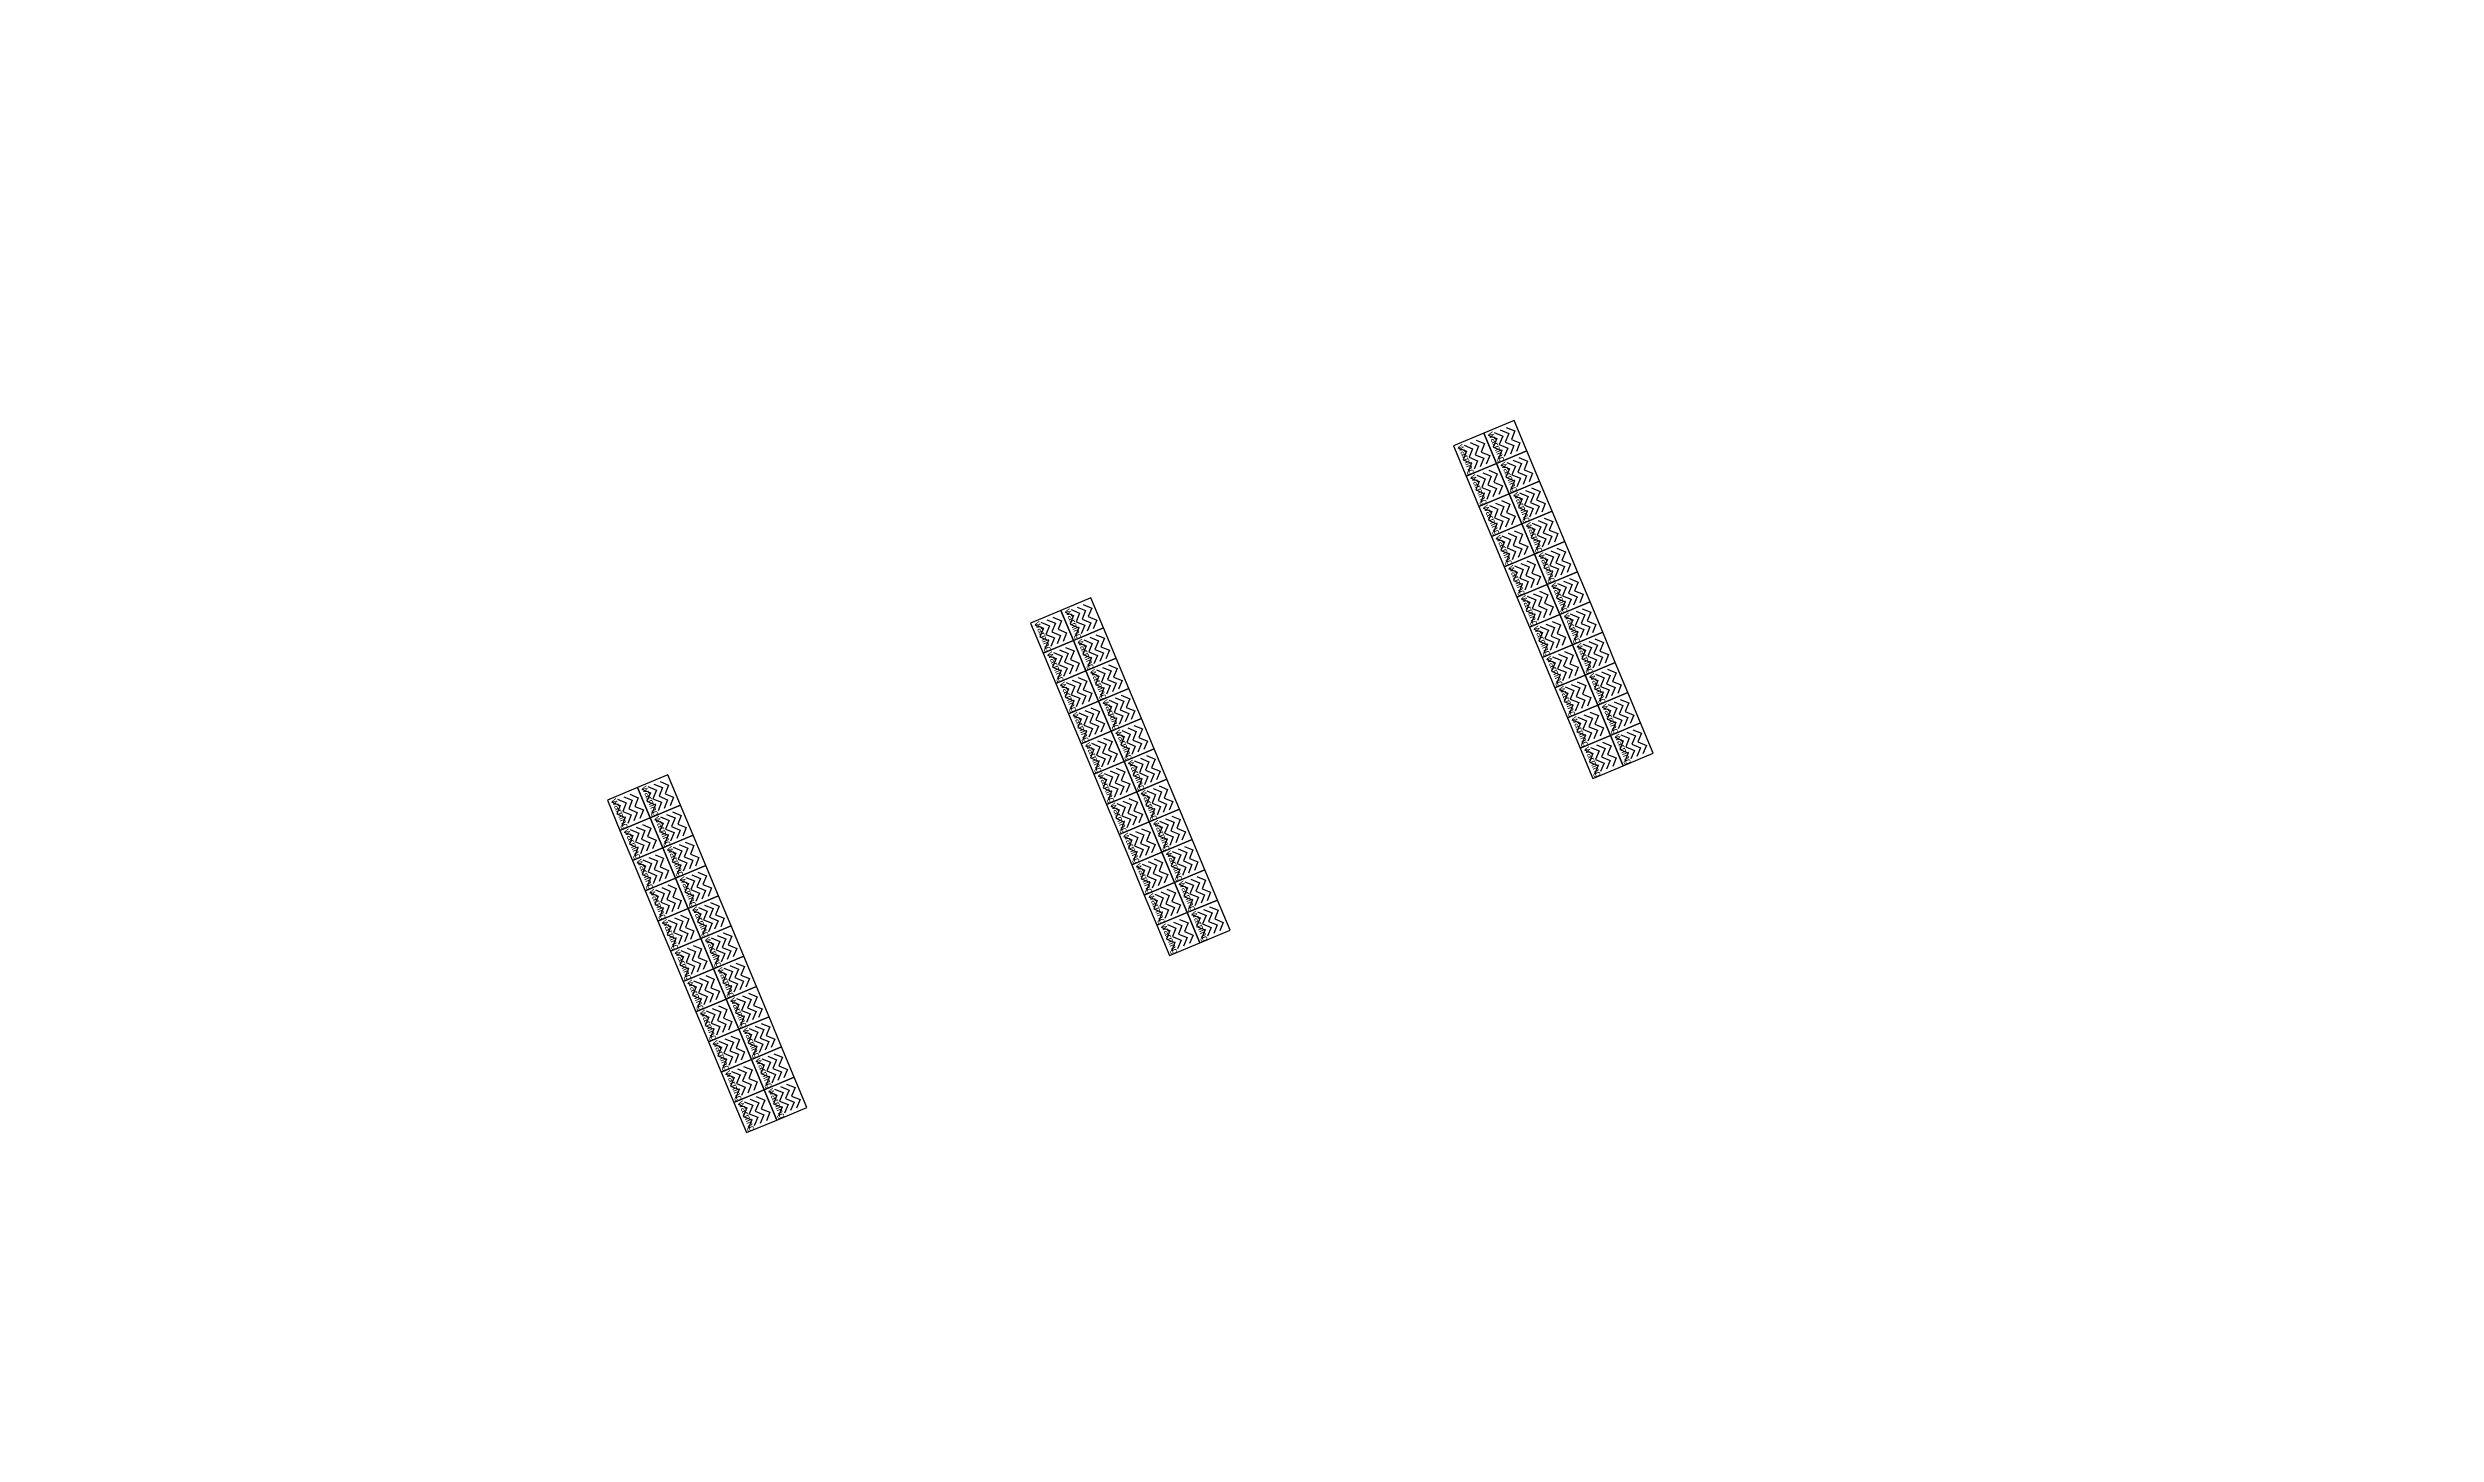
# Model space of a CAD drawing. Header units: millimetres. Extents: x 832728086 to 834530684, y 817551485 to 818349469.
# Drawn here: x 834084510 to 834106378, y 817834624 to 817847316 of the extents above; entities that cross this region are included whole.
import ezdxf

# ---------------------------------------------------------------- set-up
doc = ezdxf.new("R2010")
doc.units = ezdxf.units.MM
doc.header["$LTSCALE"] = 100
doc.linetypes.add('Hidden', pattern=[9.525, 6.35, -3.175])
doc.layers.add('+C-160', color=160, linetype='Hidden')
doc.layers.add('000-Tactile-l', color=8, linetype='Continuous')
doc.layers.add('000-helpline', color=30, linetype='Continuous', lineweight=30, plot=False)
doc.styles.get("Standard").update_dxf_attribs({"font": 'swiss.ttf'})

# ---------------------------------------------------------------- blocks, each defined once
blk = doc.blocks.new('tactile')
at = {"layer": '000-helpline'}
for points in [[(834098.108, 817843.675), (834097.992, 817843.952), (834097.715, 817843.836), (834097.831, 817843.56)], [(834097.831, 817843.56), (834097.715, 817843.836), (834097.438, 817843.721), (834097.554, 817843.444)], [(834098.224, 817843.399), (834098.108, 817843.675), (834097.831, 817843.56), (834097.947, 817843.283)], [(834097.947, 817843.283), (834097.831, 817843.56), (834097.554, 817843.444), (834097.67, 817843.167)], [(834098.063, 817843.006), (834097.947, 817843.283), (834097.67, 817843.167), (834097.786, 817842.89)], [(834098.339, 817843.122), (834098.224, 817843.399), (834097.947, 817843.283), (834098.063, 817843.006)], [(834098.455, 817842.845), (834098.339, 817843.122), (834098.063, 817843.006), (834098.178, 817842.729)], [(834098.178, 817842.729), (834098.063, 817843.006), (834097.786, 817842.89), (834097.902, 817842.614)], [(834098.571, 817842.568), (834098.455, 817842.845), (834098.178, 817842.729), (834098.294, 817842.453)], [(834098.294, 817842.453), (834098.178, 817842.729), (834097.902, 817842.614), (834098.017, 817842.337)], [(834098.41, 817842.176), (834098.294, 817842.453), (834098.017, 817842.337), (834098.133, 817842.06)], [(834098.687, 817842.292), (834098.571, 817842.568), (834098.294, 817842.453), (834098.41, 817842.176)], [(834093.957, 817841.938), (834093.841, 817842.215), (834093.564, 817842.099), (834093.68, 817841.822)], [(834094.233, 817842.054), (834094.117, 817842.331), (834093.841, 817842.215), (834093.957, 817841.938)], [(834098.526, 817841.899), (834098.41, 817842.176), (834098.133, 817842.06), (834098.249, 817841.783)], [(834098.803, 817842.015), (834098.687, 817842.292), (834098.41, 817842.176), (834098.526, 817841.899)], [(834094.072, 817841.661), (834093.957, 817841.938), (834093.68, 817841.822), (834093.796, 817841.546)], [(834094.349, 817841.777), (834094.233, 817842.054), (834093.957, 817841.938), (834094.072, 817841.661)], [(834098.918, 817841.738), (834098.803, 817842.015), (834098.526, 817841.899), (834098.642, 817841.622)], [(834094.465, 817841.501), (834094.349, 817841.777), (834094.072, 817841.661), (834094.188, 817841.385)], [(834098.642, 817841.622), (834098.526, 817841.899), (834098.249, 817841.783), (834098.365, 817841.507)], [(834099.034, 817841.462), (834098.918, 817841.738), (834098.642, 817841.622), (834098.757, 817841.346)], [(834094.188, 817841.385), (834094.072, 817841.661), (834093.796, 817841.546), (834093.911, 817841.269)], [(834094.581, 817841.224), (834094.465, 817841.501), (834094.188, 817841.385), (834094.304, 817841.108)], [(834098.757, 817841.346), (834098.642, 817841.622), (834098.365, 817841.507), (834098.481, 817841.23)], [(834094.304, 817841.108), (834094.188, 817841.385), (834093.911, 817841.269), (834094.027, 817840.992)], [(834098.873, 817841.069), (834098.757, 817841.346), (834098.481, 817841.23), (834098.597, 817840.953)], [(834099.15, 817841.185), (834099.034, 817841.462), (834098.757, 817841.346), (834098.873, 817841.069)], [(834094.42, 817840.831), (834094.304, 817841.108), (834094.027, 817840.992), (834094.143, 817840.715)], [(834094.697, 817840.947), (834094.581, 817841.224), (834094.304, 817841.108), (834094.42, 817840.831)], [(834098.989, 817840.792), (834098.873, 817841.069), (834098.597, 817840.953), (834098.712, 817840.676)], [(834099.266, 817840.908), (834099.15, 817841.185), (834098.873, 817841.069), (834098.989, 817840.792)], [(834094.536, 817840.554), (834094.42, 817840.831), (834094.143, 817840.715), (834094.259, 817840.439)], [(834094.812, 817840.67), (834094.697, 817840.947), (834094.42, 817840.831), (834094.536, 817840.554)], [(834090.359, 817840.433), (834090.243, 817840.709), (834089.966, 817840.593), (834090.082, 817840.317)], [(834094.928, 817840.394), (834094.812, 817840.67), (834094.536, 817840.554), (834094.651, 817840.278)], [(834090.082, 817840.317), (834089.966, 817840.593), (834089.69, 817840.478), (834089.805, 817840.201)], [(834090.475, 817840.156), (834090.359, 817840.433), (834090.082, 817840.317), (834090.198, 817840.04)], [(834094.651, 817840.278), (834094.536, 817840.554), (834094.259, 817840.439), (834094.375, 817840.162)], [(834095.044, 817840.117), (834094.928, 817840.394), (834094.651, 817840.278), (834094.767, 817840.001)], [(834090.198, 817840.04), (834090.082, 817840.317), (834089.805, 817840.201), (834089.921, 817839.924)], [(834094.767, 817840.001), (834094.651, 817840.278), (834094.375, 817840.162), (834094.491, 817839.885)], [(834090.314, 817839.763), (834090.198, 817840.04), (834089.921, 817839.924), (834090.037, 817839.647)], [(834090.591, 817839.879), (834090.475, 817840.156), (834090.198, 817840.04), (834090.314, 817839.763)], [(834094.883, 817839.724), (834094.767, 817840.001), (834094.491, 817839.885), (834094.606, 817839.608)], [(834095.16, 817839.84), (834095.044, 817840.117), (834094.767, 817840.001), (834094.883, 817839.724)], [(834090.43, 817839.487), (834090.314, 817839.763), (834090.037, 817839.647), (834090.153, 817839.371)], [(834090.706, 817839.602), (834090.591, 817839.879), (834090.314, 817839.763), (834090.43, 817839.487)], [(834095.276, 817839.563), (834095.16, 817839.84), (834094.883, 817839.724), (834094.999, 817839.448)], [(834090.822, 817839.326), (834090.706, 817839.602), (834090.43, 817839.487), (834090.545, 817839.21)], [(834094.999, 817839.448), (834094.883, 817839.724), (834094.606, 817839.608), (834094.722, 817839.332)], [(834095.391, 817839.287), (834095.276, 817839.563), (834094.999, 817839.448), (834095.115, 817839.171)], [(834090.545, 817839.21), (834090.43, 817839.487), (834090.153, 817839.371), (834090.269, 817839.094)], [(834090.938, 817839.049), (834090.822, 817839.326), (834090.545, 817839.21), (834090.661, 817838.933)], [(834095.115, 817839.171), (834094.999, 817839.448), (834094.722, 817839.332), (834094.838, 817839.055)], [(834090.661, 817838.933), (834090.545, 817839.21), (834090.269, 817839.094), (834090.385, 817838.817)], [(834090.777, 817838.656), (834090.661, 817838.933), (834090.385, 817838.817), (834090.5, 817838.54)], [(834091.054, 817838.772), (834090.938, 817839.049), (834090.661, 817838.933), (834090.777, 817838.656)], [(834090.893, 817838.38), (834090.777, 817838.656), (834090.5, 817838.54), (834090.616, 817838.264)], [(834091.17, 817838.495), (834091.054, 817838.772), (834090.777, 817838.656), (834090.893, 817838.38)], [(834091.285, 817838.219), (834091.17, 817838.495), (834090.893, 817838.38), (834091.009, 817838.103)], [(834091.009, 817838.103), (834090.893, 817838.38), (834090.616, 817838.264), (834090.732, 817837.987)], [(834091.401, 817837.942), (834091.285, 817838.219), (834091.009, 817838.103), (834091.125, 817837.826)], [(834091.125, 817837.826), (834091.009, 817838.103), (834090.732, 817837.987), (834090.848, 817837.71)], [(834091.24, 817837.549), (834091.125, 817837.826), (834090.848, 817837.71), (834090.964, 817837.434)], [(834091.517, 817837.665), (834091.401, 817837.942), (834091.125, 817837.826), (834091.24, 817837.549)]]:
    blk.add_lwpolyline(points, close=True, dxfattribs=at)
for points in [[(834097.92, 817843.89), (834097.999, 817843.858), (834097.967, 817843.779), (834098.045, 817843.747), (834098.013, 817843.668)], [(834097.478, 817843.704), (834097.556, 817843.672), (834097.524, 817843.594), (834097.602, 817843.562), (834097.57, 817843.483)], [(834097.533, 817843.728), (834097.612, 817843.695), (834097.579, 817843.617), (834097.658, 817843.585), (834097.626, 817843.506)], [(834097.588, 817843.751), (834097.667, 817843.719), (834097.635, 817843.64), (834097.713, 817843.608), (834097.681, 817843.529)], [(834097.644, 817843.774), (834097.722, 817843.742), (834097.69, 817843.663), (834097.769, 817843.631), (834097.736, 817843.553)], [(834097.754, 817843.82), (834097.833, 817843.788), (834097.801, 817843.71), (834097.879, 817843.677), (834097.847, 817843.599)], [(834097.81, 817843.843), (834097.888, 817843.811), (834097.856, 817843.733), (834097.935, 817843.701), (834097.902, 817843.622)], [(834097.865, 817843.867), (834097.944, 817843.834), (834097.911, 817843.756), (834097.99, 817843.724), (834097.958, 817843.645)], [(834097.649, 817843.451), (834097.727, 817843.419), (834097.695, 817843.34), (834097.774, 817843.308), (834097.741, 817843.23)], [(834097.704, 817843.474), (834097.783, 817843.442), (834097.75, 817843.363), (834097.829, 817843.331), (834097.797, 817843.253)], [(834097.76, 817843.497), (834097.838, 817843.465), (834097.806, 817843.387), (834097.884, 817843.354), (834097.852, 817843.276)], [(834097.87, 817843.544), (834097.949, 817843.511), (834097.917, 817843.433), (834097.995, 817843.401), (834097.963, 817843.322)], [(834097.926, 817843.567), (834098.004, 817843.535), (834097.972, 817843.456), (834098.05, 817843.424), (834098.018, 817843.345)], [(834097.981, 817843.59), (834098.059, 817843.558), (834098.027, 817843.479), (834098.106, 817843.447), (834098.074, 817843.368)], [(834098.036, 817843.613), (834098.115, 817843.581), (834098.083, 817843.502), (834098.161, 817843.47), (834098.129, 817843.392)], [(834097.593, 817843.428), (834097.672, 817843.396), (834097.64, 817843.317), (834097.718, 817843.285), (834097.686, 817843.206)], [(834097.986, 817843.267), (834098.065, 817843.235), (834098.032, 817843.156), (834098.111, 817843.124), (834098.079, 817843.045)], [(834098.041, 817843.29), (834098.12, 817843.258), (834098.088, 817843.179), (834098.166, 817843.147), (834098.134, 817843.069)], [(834098.097, 817843.313), (834098.175, 817843.281), (834098.143, 817843.202), (834098.222, 817843.17), (834098.189, 817843.092)], [(834098.152, 817843.336), (834098.231, 817843.304), (834098.198, 817843.226), (834098.277, 817843.193), (834098.245, 817843.115)], [(834097.709, 817843.151), (834097.788, 817843.119), (834097.756, 817843.04), (834097.834, 817843.008), (834097.802, 817842.93)], [(834097.765, 817843.174), (834097.843, 817843.142), (834097.811, 817843.063), (834097.889, 817843.031), (834097.857, 817842.953)], [(834097.82, 817843.197), (834097.898, 817843.165), (834097.866, 817843.087), (834097.945, 817843.054), (834097.913, 817842.976)], [(834097.875, 817843.22), (834097.954, 817843.188), (834097.922, 817843.11), (834098, 817843.078), (834097.968, 817842.999)], [(834098.157, 817843.013), (834098.236, 817842.981), (834098.204, 817842.903), (834098.282, 817842.87), (834098.25, 817842.792)], [(834098.213, 817843.036), (834098.291, 817843.004), (834098.259, 817842.926), (834098.337, 817842.894), (834098.305, 817842.815)], [(834098.268, 817843.06), (834098.346, 817843.027), (834098.314, 817842.949), (834098.393, 817842.917), (834098.361, 817842.838)], [(834097.825, 817842.874), (834097.904, 817842.842), (834097.871, 817842.764), (834097.95, 817842.731), (834097.918, 817842.653)], [(834097.88, 817842.897), (834097.959, 817842.865), (834097.927, 817842.787), (834098.005, 817842.755), (834097.973, 817842.676)], [(834097.936, 817842.921), (834098.014, 817842.888), (834097.982, 817842.81), (834098.061, 817842.778), (834098.028, 817842.699)], [(834097.991, 817842.944), (834098.07, 817842.912), (834098.037, 817842.833), (834098.116, 817842.801), (834098.084, 817842.722)], [(834098.102, 817842.99), (834098.18, 817842.958), (834098.148, 817842.879), (834098.227, 817842.847), (834098.194, 817842.769)], [(834097.941, 817842.598), (834098.019, 817842.565), (834097.987, 817842.487), (834098.066, 817842.455), (834098.034, 817842.376)], [(834097.996, 817842.621), (834098.075, 817842.588), (834098.043, 817842.51), (834098.121, 817842.478), (834098.089, 817842.399)], [(834098.052, 817842.644), (834098.13, 817842.612), (834098.098, 817842.533), (834098.176, 817842.501), (834098.144, 817842.422)], [(834098.107, 817842.667), (834098.185, 817842.635), (834098.153, 817842.556), (834098.232, 817842.524), (834098.2, 817842.446)], [(834098.218, 817842.713), (834098.296, 817842.681), (834098.264, 817842.603), (834098.342, 817842.57), (834098.31, 817842.492)], [(834098.273, 817842.736), (834098.352, 817842.704), (834098.319, 817842.626), (834098.398, 817842.594), (834098.366, 817842.515)], [(834098.328, 817842.76), (834098.407, 817842.727), (834098.375, 817842.649), (834098.453, 817842.617), (834098.421, 817842.538)], [(834098.384, 817842.783), (834098.462, 817842.751), (834098.43, 817842.672), (834098.509, 817842.64), (834098.476, 817842.561)], [(834098.167, 817842.367), (834098.246, 817842.335), (834098.214, 817842.256), (834098.292, 817842.224), (834098.26, 817842.146)], [(834098.223, 817842.39), (834098.301, 817842.358), (834098.269, 817842.28), (834098.348, 817842.247), (834098.315, 817842.169)], [(834098.333, 817842.437), (834098.412, 817842.404), (834098.38, 817842.326), (834098.458, 817842.294), (834098.426, 817842.215)], [(834098.389, 817842.46), (834098.467, 817842.428), (834098.435, 817842.349), (834098.514, 817842.317), (834098.481, 817842.238)], [(834098.444, 817842.483), (834098.523, 817842.451), (834098.49, 817842.372), (834098.569, 817842.34), (834098.537, 817842.262)], [(834098.5, 817842.506), (834098.578, 817842.474), (834098.546, 817842.395), (834098.624, 817842.363), (834098.592, 817842.285)], [(834093.769, 817842.153), (834093.848, 817842.12), (834093.816, 817842.042), (834093.894, 817842.01), (834093.862, 817841.931)], [(834093.88, 817842.199), (834093.959, 817842.167), (834093.926, 817842.088), (834094.005, 817842.056), (834093.973, 817841.977)], [(834093.935, 817842.222), (834094.014, 817842.19), (834093.982, 817842.111), (834094.06, 817842.079), (834094.028, 817842.001)], [(834093.991, 817842.245), (834094.069, 817842.213), (834094.037, 817842.134), (834094.116, 817842.102), (834094.083, 817842.024)], [(834094.046, 817842.268), (834094.125, 817842.236), (834094.092, 817842.158), (834094.171, 817842.125), (834094.139, 817842.047)], [(834098.057, 817842.321), (834098.135, 817842.289), (834098.103, 817842.21), (834098.182, 817842.178), (834098.149, 817842.099)], [(834098.112, 817842.344), (834098.191, 817842.312), (834098.158, 817842.233), (834098.237, 817842.201), (834098.205, 817842.123)], [(834098.449, 817842.16), (834098.528, 817842.128), (834098.496, 817842.049), (834098.574, 817842.017), (834098.542, 817841.938)], [(834098.505, 817842.183), (834098.583, 817842.151), (834098.551, 817842.072), (834098.629, 817842.04), (834098.597, 817841.962)], [(834098.56, 817842.206), (834098.639, 817842.174), (834098.606, 817842.095), (834098.685, 817842.063), (834098.653, 817841.985)], [(834098.615, 817842.229), (834098.694, 817842.197), (834098.662, 817842.119), (834098.74, 817842.086), (834098.708, 817842.008)], [(834093.603, 817842.083), (834093.682, 817842.051), (834093.65, 817841.972), (834093.728, 817841.94), (834093.696, 817841.862)], [(834093.659, 817842.106), (834093.737, 817842.074), (834093.705, 817841.995), (834093.783, 817841.963), (834093.751, 817841.885)], [(834093.714, 817842.129), (834093.792, 817842.097), (834093.76, 817842.019), (834093.839, 817841.986), (834093.807, 817841.908)], [(834093.996, 817841.922), (834094.074, 817841.89), (834094.042, 817841.811), (834094.121, 817841.779), (834094.088, 817841.701)], [(834094.051, 817841.945), (834094.13, 817841.913), (834094.097, 817841.835), (834094.176, 817841.802), (834094.144, 817841.724)], [(834094.107, 817841.968), (834094.185, 817841.936), (834094.153, 817841.858), (834094.231, 817841.826), (834094.199, 817841.747)], [(834094.162, 817841.992), (834094.24, 817841.959), (834094.208, 817841.881), (834094.287, 817841.849), (834094.255, 817841.77)], [(834098.173, 817842.044), (834098.251, 817842.012), (834098.219, 817841.933), (834098.297, 817841.901), (834098.265, 817841.823)], [(834098.228, 817842.067), (834098.306, 817842.035), (834098.274, 817841.956), (834098.353, 817841.924), (834098.321, 817841.846)], [(834098.283, 817842.09), (834098.362, 817842.058), (834098.33, 817841.98), (834098.408, 817841.947), (834098.376, 817841.869)], [(834098.339, 817842.114), (834098.417, 817842.081), (834098.385, 817842.003), (834098.463, 817841.971), (834098.431, 817841.892)], [(834098.676, 817841.929), (834098.754, 817841.897), (834098.722, 817841.819), (834098.801, 817841.787), (834098.768, 817841.708)], [(834098.731, 817841.953), (834098.81, 817841.92), (834098.777, 817841.842), (834098.856, 817841.81), (834098.824, 817841.731)], [(834093.719, 817841.806), (834093.798, 817841.774), (834093.765, 817841.696), (834093.844, 817841.663), (834093.812, 817841.585)], [(834093.774, 817841.829), (834093.853, 817841.797), (834093.821, 817841.719), (834093.899, 817841.687), (834093.867, 817841.608)], [(834093.83, 817841.853), (834093.908, 817841.82), (834093.876, 817841.742), (834093.955, 817841.71), (834093.922, 817841.631)], [(834093.885, 817841.876), (834093.964, 817841.844), (834093.931, 817841.765), (834094.01, 817841.733), (834093.978, 817841.654)], [(834094.278, 817841.715), (834094.356, 817841.683), (834094.324, 817841.604), (834094.403, 817841.572), (834094.37, 817841.493)], [(834098.288, 817841.767), (834098.367, 817841.735), (834098.335, 817841.657), (834098.413, 817841.624), (834098.381, 817841.546)], [(834098.344, 817841.79), (834098.422, 817841.758), (834098.39, 817841.68), (834098.469, 817841.648), (834098.436, 817841.569)], [(834098.399, 817841.814), (834098.478, 817841.781), (834098.445, 817841.703), (834098.524, 817841.671), (834098.492, 817841.592)], [(834098.454, 817841.837), (834098.533, 817841.805), (834098.501, 817841.726), (834098.579, 817841.694), (834098.547, 817841.615)], [(834098.565, 817841.883), (834098.644, 817841.851), (834098.611, 817841.772), (834098.69, 817841.74), (834098.658, 817841.662)], [(834098.62, 817841.906), (834098.699, 817841.874), (834098.667, 817841.796), (834098.745, 817841.763), (834098.713, 817841.685)], [(834093.835, 817841.53), (834093.913, 817841.497), (834093.881, 817841.419), (834093.96, 817841.387), (834093.928, 817841.308)], [(834093.89, 817841.553), (834093.969, 817841.521), (834093.937, 817841.442), (834094.015, 817841.41), (834093.983, 817841.331)], [(834093.946, 817841.576), (834094.024, 817841.544), (834093.992, 817841.465), (834094.07, 817841.433), (834094.038, 817841.354)], [(834094.001, 817841.599), (834094.079, 817841.567), (834094.047, 817841.488), (834094.126, 817841.456), (834094.094, 817841.378)], [(834094.112, 817841.645), (834094.19, 817841.613), (834094.158, 817841.535), (834094.236, 817841.502), (834094.204, 817841.424)], [(834094.167, 817841.669), (834094.245, 817841.636), (834094.213, 817841.558), (834094.292, 817841.526), (834094.26, 817841.447)], [(834094.222, 817841.692), (834094.301, 817841.66), (834094.269, 817841.581), (834094.347, 817841.549), (834094.315, 817841.47)], [(834098.404, 817841.491), (834098.483, 817841.458), (834098.451, 817841.38), (834098.529, 817841.348), (834098.497, 817841.269)], [(834098.46, 817841.514), (834098.538, 817841.482), (834098.506, 817841.403), (834098.584, 817841.371), (834098.552, 817841.292)], [(834098.515, 817841.537), (834098.593, 817841.505), (834098.561, 817841.426), (834098.64, 817841.394), (834098.608, 817841.315)], [(834098.57, 817841.56), (834098.649, 817841.528), (834098.617, 817841.449), (834098.695, 817841.417), (834098.663, 817841.339)], [(834098.681, 817841.606), (834098.759, 817841.574), (834098.727, 817841.496), (834098.806, 817841.463), (834098.774, 817841.385)], [(834098.736, 817841.63), (834098.815, 817841.597), (834098.783, 817841.519), (834098.861, 817841.487), (834098.829, 817841.408)], [(834098.792, 817841.653), (834098.87, 817841.62), (834098.838, 817841.542), (834098.916, 817841.51), (834098.884, 817841.431)], [(834098.847, 817841.676), (834098.925, 817841.644), (834098.893, 817841.565), (834098.972, 817841.533), (834098.94, 817841.454)], [(834094.006, 817841.276), (834094.085, 817841.244), (834094.052, 817841.165), (834094.131, 817841.133), (834094.099, 817841.055)], [(834094.061, 817841.299), (834094.14, 817841.267), (834094.108, 817841.188), (834094.186, 817841.156), (834094.154, 817841.078)], [(834094.117, 817841.322), (834094.195, 817841.29), (834094.163, 817841.212), (834094.242, 817841.179), (834094.209, 817841.101)], [(834094.227, 817841.369), (834094.306, 817841.336), (834094.274, 817841.258), (834094.352, 817841.226), (834094.32, 817841.147)], [(834094.283, 817841.392), (834094.361, 817841.36), (834094.329, 817841.281), (834094.408, 817841.249), (834094.375, 817841.17)], [(834094.338, 817841.415), (834094.417, 817841.383), (834094.384, 817841.304), (834094.463, 817841.272), (834094.431, 817841.194)], [(834094.393, 817841.438), (834094.472, 817841.406), (834094.44, 817841.327), (834094.518, 817841.295), (834094.486, 817841.217)], [(834098.686, 817841.283), (834098.765, 817841.251), (834098.732, 817841.173), (834098.811, 817841.14), (834098.779, 817841.062)], [(834098.797, 817841.33), (834098.875, 817841.297), (834098.843, 817841.219), (834098.922, 817841.187), (834098.889, 817841.108)], [(834098.852, 817841.353), (834098.931, 817841.321), (834098.898, 817841.242), (834098.977, 817841.21), (834098.945, 817841.131)], [(834098.907, 817841.376), (834098.986, 817841.344), (834098.954, 817841.265), (834099.032, 817841.233), (834099, 817841.155)], [(834098.963, 817841.399), (834099.041, 817841.367), (834099.009, 817841.288), (834099.088, 817841.256), (834099.055, 817841.178)], [(834093.951, 817841.253), (834094.029, 817841.221), (834093.997, 817841.142), (834094.076, 817841.11), (834094.043, 817841.031)], [(834094.233, 817841.046), (834094.311, 817841.013), (834094.279, 817840.935), (834094.357, 817840.903), (834094.325, 817840.824)], [(834094.343, 817841.092), (834094.422, 817841.06), (834094.39, 817840.981), (834094.468, 817840.949), (834094.436, 817840.87)], [(834094.399, 817841.115), (834094.477, 817841.083), (834094.445, 817841.004), (834094.523, 817840.972), (834094.491, 817840.894)], [(834094.454, 817841.138), (834094.532, 817841.106), (834094.5, 817841.028), (834094.579, 817840.995), (834094.547, 817840.917)], [(834094.509, 817841.161), (834094.588, 817841.129), (834094.556, 817841.051), (834094.634, 817841.018), (834094.602, 817840.94)], [(834098.52, 817841.214), (834098.599, 817841.182), (834098.566, 817841.103), (834098.645, 817841.071), (834098.613, 817840.992)], [(834098.575, 817841.237), (834098.654, 817841.205), (834098.622, 817841.126), (834098.7, 817841.094), (834098.668, 817841.016)], [(834098.631, 817841.26), (834098.709, 817841.228), (834098.677, 817841.149), (834098.756, 817841.117), (834098.723, 817841.039)], [(834098.913, 817841.053), (834098.991, 817841.021), (834098.959, 817840.942), (834099.037, 817840.91), (834099.005, 817840.831)], [(834098.968, 817841.076), (834099.046, 817841.044), (834099.014, 817840.965), (834099.093, 817840.933), (834099.061, 817840.855)], [(834099.023, 817841.099), (834099.102, 817841.067), (834099.07, 817840.989), (834099.148, 817840.956), (834099.116, 817840.878)], [(834099.079, 817841.122), (834099.157, 817841.09), (834099.125, 817841.012), (834099.203, 817840.979), (834099.171, 817840.901)], [(834094.067, 817840.976), (834094.145, 817840.944), (834094.113, 817840.865), (834094.191, 817840.833), (834094.159, 817840.755)], [(834094.122, 817840.999), (834094.2, 817840.967), (834094.168, 817840.889), (834094.247, 817840.856), (834094.215, 817840.778)], [(834094.177, 817841.022), (834094.256, 817840.99), (834094.224, 817840.912), (834094.302, 817840.88), (834094.27, 817840.801)], [(834094.514, 817840.838), (834094.593, 817840.806), (834094.561, 817840.728), (834094.639, 817840.695), (834094.607, 817840.617)], [(834094.57, 817840.861), (834094.648, 817840.829), (834094.616, 817840.751), (834094.695, 817840.719), (834094.662, 817840.64)], [(834094.625, 817840.885), (834094.704, 817840.852), (834094.671, 817840.774), (834094.75, 817840.742), (834094.718, 817840.663)], [(834098.636, 817840.937), (834098.714, 817840.905), (834098.682, 817840.826), (834098.761, 817840.794), (834098.728, 817840.716)], [(834098.691, 817840.96), (834098.77, 817840.928), (834098.737, 817840.85), (834098.816, 817840.817), (834098.784, 817840.739)], [(834098.747, 817840.983), (834098.825, 817840.951), (834098.793, 817840.873), (834098.871, 817840.84), (834098.839, 817840.762)], [(834098.802, 817841.007), (834098.88, 817840.974), (834098.848, 817840.896), (834098.927, 817840.864), (834098.895, 817840.785)], [(834090.116, 817840.624), (834090.195, 817840.592), (834090.163, 817840.513), (834090.241, 817840.481), (834090.209, 817840.402)], [(834090.172, 817840.647), (834090.25, 817840.615), (834090.218, 817840.536), (834090.296, 817840.504), (834090.264, 817840.425)], [(834094.182, 817840.699), (834094.261, 817840.667), (834094.229, 817840.589), (834094.307, 817840.556), (834094.275, 817840.478)], [(834094.238, 817840.722), (834094.316, 817840.69), (834094.284, 817840.612), (834094.363, 817840.58), (834094.33, 817840.501)], [(834094.293, 817840.746), (834094.372, 817840.713), (834094.339, 817840.635), (834094.418, 817840.603), (834094.386, 817840.524)], [(834094.348, 817840.769), (834094.427, 817840.737), (834094.395, 817840.658), (834094.473, 817840.626), (834094.441, 817840.547)], [(834094.459, 817840.815), (834094.538, 817840.783), (834094.505, 817840.704), (834094.584, 817840.672), (834094.552, 817840.594)], [(834094.741, 817840.608), (834094.819, 817840.576), (834094.787, 817840.497), (834094.866, 817840.465), (834094.834, 817840.386)], [(834089.729, 817840.462), (834089.807, 817840.429), (834089.775, 817840.351), (834089.854, 817840.319), (834089.822, 817840.24)], [(834089.784, 817840.485), (834089.863, 817840.453), (834089.831, 817840.374), (834089.909, 817840.342), (834089.877, 817840.263)], [(834089.84, 817840.508), (834089.918, 817840.476), (834089.886, 817840.397), (834089.964, 817840.365), (834089.932, 817840.287)], [(834089.895, 817840.531), (834089.973, 817840.499), (834089.941, 817840.42), (834090.02, 817840.388), (834089.988, 817840.31)], [(834090.006, 817840.577), (834090.084, 817840.545), (834090.052, 817840.467), (834090.13, 817840.435), (834090.098, 817840.356)], [(834090.061, 817840.601), (834090.139, 817840.568), (834090.107, 817840.49), (834090.186, 817840.458), (834090.154, 817840.379)], [(834094.298, 817840.423), (834094.377, 817840.39), (834094.344, 817840.312), (834094.423, 817840.28), (834094.391, 817840.201)], [(834094.354, 817840.446), (834094.432, 817840.414), (834094.4, 817840.335), (834094.478, 817840.303), (834094.446, 817840.224)], [(834094.409, 817840.469), (834094.487, 817840.437), (834094.455, 817840.358), (834094.534, 817840.326), (834094.502, 817840.248)], [(834094.464, 817840.492), (834094.543, 817840.46), (834094.511, 817840.381), (834094.589, 817840.349), (834094.557, 817840.271)], [(834094.575, 817840.538), (834094.653, 817840.506), (834094.621, 817840.428), (834094.7, 817840.396), (834094.668, 817840.317)], [(834094.63, 817840.562), (834094.709, 817840.529), (834094.677, 817840.451), (834094.755, 817840.419), (834094.723, 817840.34)], [(834094.686, 817840.585), (834094.764, 817840.553), (834094.732, 817840.474), (834094.81, 817840.442), (834094.778, 817840.363)], [(834089.845, 817840.185), (834089.923, 817840.153), (834089.891, 817840.074), (834089.97, 817840.042), (834089.937, 817839.963)], [(834089.9, 817840.208), (834089.979, 817840.176), (834089.946, 817840.097), (834090.025, 817840.065), (834089.993, 817839.987)], [(834089.955, 817840.231), (834090.034, 817840.199), (834090.002, 817840.12), (834090.08, 817840.088), (834090.048, 817840.01)], [(834090.011, 817840.254), (834090.089, 817840.222), (834090.057, 817840.144), (834090.136, 817840.111), (834090.103, 817840.033)], [(834090.121, 817840.301), (834090.2, 817840.268), (834090.168, 817840.19), (834090.246, 817840.158), (834090.214, 817840.079)], [(834090.177, 817840.324), (834090.255, 817840.292), (834090.223, 817840.213), (834090.302, 817840.181), (834090.269, 817840.102)], [(834090.232, 817840.347), (834090.311, 817840.315), (834090.278, 817840.236), (834090.357, 817840.204), (834090.325, 817840.126)], [(834090.287, 817840.37), (834090.366, 817840.338), (834090.334, 817840.259), (834090.412, 817840.227), (834090.38, 817840.149)], [(834094.525, 817840.192), (834094.603, 817840.16), (834094.571, 817840.081), (834094.65, 817840.049), (834094.617, 817839.971)], [(834094.58, 817840.215), (834094.659, 817840.183), (834094.626, 817840.105), (834094.705, 817840.072), (834094.673, 817839.994)], [(834094.691, 817840.262), (834094.769, 817840.229), (834094.737, 817840.151), (834094.816, 817840.119), (834094.783, 817840.04)], [(834094.746, 817840.285), (834094.825, 817840.253), (834094.792, 817840.174), (834094.871, 817840.142), (834094.839, 817840.063)], [(834094.801, 817840.308), (834094.88, 817840.276), (834094.848, 817840.197), (834094.926, 817840.165), (834094.894, 817840.087)], [(834094.857, 817840.331), (834094.935, 817840.299), (834094.903, 817840.22), (834094.982, 817840.188), (834094.949, 817840.11)], [(834090.071, 817839.954), (834090.15, 817839.922), (834090.118, 817839.844), (834090.196, 817839.812), (834090.164, 817839.733)], [(834090.127, 817839.978), (834090.205, 817839.945), (834090.173, 817839.867), (834090.251, 817839.835), (834090.219, 817839.756)], [(834090.237, 817840.024), (834090.316, 817839.992), (834090.284, 817839.913), (834090.362, 817839.881), (834090.33, 817839.803)], [(834090.293, 817840.047), (834090.371, 817840.015), (834090.339, 817839.936), (834090.417, 817839.904), (834090.385, 817839.826)], [(834090.348, 817840.07), (834090.426, 817840.038), (834090.394, 817839.96), (834090.473, 817839.927), (834090.441, 817839.849)], [(834090.403, 817840.093), (834090.482, 817840.061), (834090.45, 817839.983), (834090.528, 817839.951), (834090.496, 817839.872)], [(834094.414, 817840.146), (834094.492, 817840.114), (834094.46, 817840.035), (834094.539, 817840.003), (834094.507, 817839.924)], [(834094.469, 817840.169), (834094.548, 817840.137), (834094.516, 817840.058), (834094.594, 817840.026), (834094.562, 817839.948)], [(834094.807, 817839.985), (834094.885, 817839.953), (834094.853, 817839.874), (834094.931, 817839.842), (834094.899, 817839.764)], [(834094.862, 817840.008), (834094.94, 817839.976), (834094.908, 817839.897), (834094.987, 817839.865), (834094.955, 817839.787)], [(834094.917, 817840.031), (834094.996, 817839.999), (834094.964, 817839.921), (834095.042, 817839.888), (834095.01, 817839.81)], [(834094.973, 817840.054), (834095.051, 817840.022), (834095.019, 817839.944), (834095.097, 817839.912), (834095.065, 817839.833)], [(834089.96, 817839.908), (834090.039, 817839.876), (834090.007, 817839.797), (834090.085, 817839.765), (834090.053, 817839.687)], [(834090.016, 817839.931), (834090.094, 817839.899), (834090.062, 817839.821), (834090.141, 817839.788), (834090.108, 817839.71)], [(834090.353, 817839.747), (834090.432, 817839.715), (834090.399, 817839.636), (834090.478, 817839.604), (834090.446, 817839.526)], [(834090.408, 817839.77), (834090.487, 817839.738), (834090.455, 817839.66), (834090.533, 817839.627), (834090.501, 817839.549)], [(834090.464, 817839.793), (834090.542, 817839.761), (834090.51, 817839.683), (834090.589, 817839.651), (834090.556, 817839.572)], [(834090.519, 817839.817), (834090.598, 817839.784), (834090.565, 817839.706), (834090.644, 817839.674), (834090.612, 817839.595)], [(834094.53, 817839.869), (834094.608, 817839.837), (834094.576, 817839.758), (834094.655, 817839.726), (834094.622, 817839.648)], [(834094.585, 817839.892), (834094.664, 817839.86), (834094.631, 817839.782), (834094.71, 817839.749), (834094.678, 817839.671)], [(834094.64, 817839.915), (834094.719, 817839.883), (834094.687, 817839.805), (834094.765, 817839.773), (834094.733, 817839.694)], [(834094.696, 817839.939), (834094.774, 817839.906), (834094.742, 817839.828), (834094.821, 817839.796), (834094.788, 817839.717)], [(834095.033, 817839.754), (834095.112, 817839.722), (834095.079, 817839.644), (834095.158, 817839.612), (834095.126, 817839.533)], [(834095.088, 817839.778), (834095.167, 817839.745), (834095.135, 817839.667), (834095.213, 817839.635), (834095.181, 817839.556)], [(834090.076, 817839.631), (834090.155, 817839.599), (834090.123, 817839.521), (834090.201, 817839.488), (834090.169, 817839.41)], [(834090.132, 817839.655), (834090.21, 817839.622), (834090.178, 817839.544), (834090.257, 817839.512), (834090.224, 817839.433)], [(834090.187, 817839.678), (834090.266, 817839.645), (834090.233, 817839.567), (834090.312, 817839.535), (834090.28, 817839.456)], [(834090.242, 817839.701), (834090.321, 817839.669), (834090.289, 817839.59), (834090.367, 817839.558), (834090.335, 817839.479)], [(834090.58, 817839.517), (834090.658, 817839.485), (834090.626, 817839.406), (834090.704, 817839.374), (834090.672, 817839.295)], [(834090.635, 817839.54), (834090.713, 817839.508), (834090.681, 817839.429), (834090.76, 817839.397), (834090.728, 817839.319)], [(834094.646, 817839.592), (834094.724, 817839.56), (834094.692, 817839.482), (834094.77, 817839.449), (834094.738, 817839.371)], [(834094.701, 817839.616), (834094.779, 817839.583), (834094.747, 817839.505), (834094.826, 817839.473), (834094.794, 817839.394)], [(834094.756, 817839.639), (834094.835, 817839.606), (834094.803, 817839.528), (834094.881, 817839.496), (834094.849, 817839.417)], [(834094.812, 817839.662), (834094.89, 817839.63), (834094.858, 817839.551), (834094.936, 817839.519), (834094.904, 817839.44)], [(834094.922, 817839.708), (834095.001, 817839.676), (834094.969, 817839.597), (834095.047, 817839.565), (834095.015, 817839.487)], [(834094.978, 817839.731), (834095.056, 817839.699), (834095.024, 817839.621), (834095.103, 817839.588), (834095.07, 817839.51)], [(834090.192, 817839.355), (834090.271, 817839.322), (834090.238, 817839.244), (834090.317, 817839.212), (834090.285, 817839.133)], [(834090.247, 817839.378), (834090.326, 817839.346), (834090.294, 817839.267), (834090.372, 817839.235), (834090.34, 817839.156)], [(834090.303, 817839.401), (834090.381, 817839.369), (834090.349, 817839.29), (834090.428, 817839.258), (834090.395, 817839.18)], [(834090.358, 817839.424), (834090.437, 817839.392), (834090.405, 817839.313), (834090.483, 817839.281), (834090.451, 817839.203)], [(834090.469, 817839.47), (834090.547, 817839.438), (834090.515, 817839.36), (834090.594, 817839.328), (834090.562, 817839.249)], [(834090.524, 817839.494), (834090.603, 817839.461), (834090.571, 817839.383), (834090.649, 817839.351), (834090.617, 817839.272)], [(834094.761, 817839.316), (834094.84, 817839.283), (834094.808, 817839.205), (834094.886, 817839.173), (834094.854, 817839.094)], [(834094.817, 817839.339), (834094.895, 817839.307), (834094.863, 817839.228), (834094.942, 817839.196), (834094.909, 817839.117)], [(834094.872, 817839.362), (834094.951, 817839.33), (834094.918, 817839.251), (834094.997, 817839.219), (834094.965, 817839.141)], [(834094.927, 817839.385), (834095.006, 817839.353), (834094.974, 817839.274), (834095.052, 817839.242), (834095.02, 817839.164)], [(834095.038, 817839.431), (834095.117, 817839.399), (834095.084, 817839.321), (834095.163, 817839.289), (834095.131, 817839.21)], [(834095.094, 817839.455), (834095.172, 817839.422), (834095.14, 817839.344), (834095.218, 817839.312), (834095.186, 817839.233)], [(834095.149, 817839.478), (834095.227, 817839.446), (834095.195, 817839.367), (834095.274, 817839.335), (834095.242, 817839.256)], [(834095.204, 817839.501), (834095.283, 817839.469), (834095.251, 817839.39), (834095.329, 817839.358), (834095.297, 817839.28)], [(834090.308, 817839.078), (834090.386, 817839.046), (834090.354, 817838.967), (834090.433, 817838.935), (834090.401, 817838.856)], [(834090.363, 817839.101), (834090.442, 817839.069), (834090.41, 817838.99), (834090.488, 817838.958), (834090.456, 817838.88)], [(834090.419, 817839.124), (834090.497, 817839.092), (834090.465, 817839.013), (834090.543, 817838.981), (834090.511, 817838.903)], [(834090.474, 817839.147), (834090.553, 817839.115), (834090.52, 817839.037), (834090.599, 817839.004), (834090.567, 817838.926)], [(834090.585, 817839.194), (834090.663, 817839.161), (834090.631, 817839.083), (834090.71, 817839.051), (834090.677, 817838.972)], [(834090.64, 817839.217), (834090.719, 817839.185), (834090.686, 817839.106), (834090.765, 817839.074), (834090.733, 817838.995)], [(834090.695, 817839.24), (834090.774, 817839.208), (834090.742, 817839.129), (834090.82, 817839.097), (834090.788, 817839.019)], [(834090.751, 817839.263), (834090.829, 817839.231), (834090.797, 817839.152), (834090.876, 817839.12), (834090.843, 817839.042)], [(834090.59, 817838.871), (834090.668, 817838.838), (834090.636, 817838.76), (834090.715, 817838.728), (834090.682, 817838.649)], [(834090.701, 817838.917), (834090.779, 817838.885), (834090.747, 817838.806), (834090.825, 817838.774), (834090.793, 817838.696)], [(834090.756, 817838.94), (834090.834, 817838.908), (834090.802, 817838.829), (834090.881, 817838.797), (834090.849, 817838.719)], [(834090.811, 817838.963), (834090.89, 817838.931), (834090.858, 817838.853), (834090.936, 817838.82), (834090.904, 817838.742)], [(834090.867, 817838.986), (834090.945, 817838.954), (834090.913, 817838.876), (834090.991, 817838.844), (834090.959, 817838.765)], [(834090.424, 817838.801), (834090.502, 817838.769), (834090.47, 817838.69), (834090.549, 817838.658), (834090.516, 817838.58)], [(834090.479, 817838.824), (834090.558, 817838.792), (834090.525, 817838.714), (834090.604, 817838.681), (834090.572, 817838.603)], [(834090.534, 817838.847), (834090.613, 817838.815), (834090.581, 817838.737), (834090.659, 817838.705), (834090.627, 817838.626)], [(834090.816, 817838.64), (834090.895, 817838.608), (834090.863, 817838.53), (834090.941, 817838.497), (834090.909, 817838.419)], [(834090.872, 817838.663), (834090.95, 817838.631), (834090.918, 817838.553), (834090.997, 817838.52), (834090.964, 817838.442)], [(834090.927, 817838.687), (834091.006, 817838.654), (834090.973, 817838.576), (834091.052, 817838.544), (834091.02, 817838.465)], [(834090.982, 817838.71), (834091.061, 817838.678), (834091.029, 817838.599), (834091.107, 817838.567), (834091.075, 817838.488)], [(834090.54, 817838.524), (834090.618, 817838.492), (834090.586, 817838.414), (834090.664, 817838.381), (834090.632, 817838.303)], [(834090.595, 817838.548), (834090.673, 817838.515), (834090.641, 817838.437), (834090.72, 817838.405), (834090.688, 817838.326)], [(834090.65, 817838.571), (834090.729, 817838.539), (834090.697, 817838.46), (834090.775, 817838.428), (834090.743, 817838.349)], [(834090.706, 817838.594), (834090.784, 817838.562), (834090.752, 817838.483), (834090.83, 817838.451), (834090.798, 817838.372)], [(834091.098, 817838.433), (834091.177, 817838.401), (834091.145, 817838.322), (834091.223, 817838.29), (834091.191, 817838.212)], [(834090.655, 817838.248), (834090.734, 817838.215), (834090.702, 817838.137), (834090.78, 817838.105), (834090.748, 817838.026)], [(834090.711, 817838.271), (834090.789, 817838.239), (834090.757, 817838.16), (834090.836, 817838.128), (834090.803, 817838.049)], [(834090.766, 817838.294), (834090.845, 817838.262), (834090.812, 817838.183), (834090.891, 817838.151), (834090.859, 817838.073)], [(834090.821, 817838.317), (834090.9, 817838.285), (834090.868, 817838.206), (834090.946, 817838.174), (834090.914, 817838.096)], [(834090.932, 817838.363), (834091.011, 817838.331), (834090.978, 817838.253), (834091.057, 817838.221), (834091.025, 817838.142)], [(834090.987, 817838.387), (834091.066, 817838.354), (834091.034, 817838.276), (834091.112, 817838.244), (834091.08, 817838.165)], [(834091.043, 817838.41), (834091.121, 817838.378), (834091.089, 817838.299), (834091.168, 817838.267), (834091.135, 817838.188)], [(834090.827, 817837.994), (834090.905, 817837.962), (834090.873, 817837.883), (834090.951, 817837.851), (834090.919, 817837.773)], [(834090.882, 817838.017), (834090.96, 817837.985), (834090.928, 817837.907), (834091.007, 817837.874), (834090.975, 817837.796)], [(834090.937, 817838.04), (834091.016, 817838.008), (834090.984, 817837.93), (834091.062, 817837.898), (834091.03, 817837.819)], [(834091.048, 817838.087), (834091.126, 817838.055), (834091.094, 817837.976), (834091.173, 817837.944), (834091.141, 817837.865)], [(834091.103, 817838.11), (834091.182, 817838.078), (834091.15, 817837.999), (834091.228, 817837.967), (834091.196, 817837.888)], [(834091.159, 817838.133), (834091.237, 817838.101), (834091.205, 817838.022), (834091.284, 817837.99), (834091.251, 817837.912)], [(834091.214, 817838.156), (834091.293, 817838.124), (834091.26, 817838.046), (834091.339, 817838.013), (834091.307, 817837.935)], [(834090.771, 817837.971), (834090.85, 817837.939), (834090.818, 817837.86), (834090.896, 817837.828), (834090.864, 817837.75)], [(834091.164, 817837.81), (834091.242, 817837.778), (834091.21, 817837.699), (834091.289, 817837.667), (834091.256, 817837.589)], [(834091.219, 817837.833), (834091.298, 817837.801), (834091.265, 817837.722), (834091.344, 817837.69), (834091.312, 817837.612)], [(834091.274, 817837.856), (834091.353, 817837.824), (834091.321, 817837.746), (834091.399, 817837.713), (834091.367, 817837.635)], [(834091.33, 817837.879), (834091.408, 817837.847), (834091.376, 817837.769), (834091.455, 817837.737), (834091.422, 817837.658)], [(834090.887, 817837.694), (834090.966, 817837.662), (834090.933, 817837.583), (834091.012, 817837.551), (834090.98, 817837.473)], [(834090.942, 817837.717), (834091.021, 817837.685), (834090.989, 817837.607), (834091.067, 817837.574), (834091.035, 817837.496)], [(834090.998, 817837.74), (834091.076, 817837.708), (834091.044, 817837.63), (834091.123, 817837.598), (834091.09, 817837.519)], [(834091.053, 817837.764), (834091.132, 817837.731), (834091.099, 817837.653), (834091.178, 817837.621), (834091.146, 817837.542)]]:
    blk.add_lwpolyline(points, dxfattribs=at)
at = {"layer": '000-helpline', "char_height": 0.06, "attachment_point": 1, "rotation": 292.7095}
for insert in [(834097.53, 817843.745), (834097.807, 817843.86), (834097.646, 817843.468), (834097.923, 817843.584), (834098.039, 817843.307), (834097.762, 817843.191), (834098.154, 817843.03), (834097.878, 817842.914), (834097.994, 817842.638), (834098.27, 817842.754), (834098.386, 817842.477), (834093.933, 817842.239), (834098.109, 817842.361), (834098.502, 817842.2), (834093.656, 817842.123), (834094.048, 817841.962), (834098.225, 817842.084), (834093.772, 817841.846), (834098.341, 817841.807), (834098.618, 817841.923), (834093.888, 817841.57), (834094.164, 817841.686), (834098.457, 817841.531), (834098.734, 817841.647), (834094.003, 817841.293), (834094.28, 817841.409), (834098.849, 817841.37), (834094.396, 817841.132), (834098.573, 817841.254), (834098.965, 817841.093), (834094.119, 817841.016), (834094.512, 817840.855), (834098.688, 817840.977), (834090.058, 817840.618), (834094.235, 817840.74), (834089.781, 817840.502), (834094.351, 817840.463), (834094.628, 817840.579), (834089.897, 817840.225), (834090.174, 817840.341), (834094.467, 817840.186), (834094.743, 817840.302), (834090.29, 817840.064), (834094.859, 817840.025), (834090.013, 817839.948), (834090.406, 817839.787), (834094.582, 817839.909), (834094.975, 817839.748), (834090.129, 817839.672), (834094.698, 817839.633), (834090.245, 817839.395), (834090.521, 817839.511), (834094.814, 817839.356), (834095.091, 817839.472), (834090.361, 817839.118), (834090.637, 817839.234), (834090.753, 817838.957), (834090.476, 817838.841), (834090.869, 817838.68), (834090.592, 817838.565), (834090.708, 817838.288), (834090.985, 817838.404), (834090.824, 817838.011), (834091.101, 817838.127), (834091.216, 817837.85), (834090.94, 817837.734)]:
    blk.add_mtext_dynamic_manual_height_columns('warning', width=0.55619, gutter_width=1, heights=[0], dxfattribs=dict(at, insert=insert))
blk = doc.blocks.new('A$C062A3D83')
at = {"layer": '+C-160', "ltscale": 5e-05}
blk.add_spline([(-296848, -26983), (-291366, -32081), (-295855, -38319), (-303781, -47656), (-318196, -73269), (-309360, -93474), (-283638, -103343), (-243086, -110445), (-227444, -123714), (-223395, -134705), (-216760, -144404), (-209774, -151196), (-202066, -157173), (-186237, -166002), (-170522, -170541), (-165682, -170396), (-156246, -168405), (-151883, -167137), (-148806, -164614), (-145035, -161002), (-143718, -159179), (-140359, -155166), (-137073, -151867), (-129325, -146113), (-122013, -142382), (-115421, -140274), (-110402, -138359), (-105272, -133214), (-103824, -129495), (-103593, -128494)], degree=3, dxfattribs=at)

msp = doc.modelspace()

# ---------------------------------------------------------------- block references
at = {"layer": '+C-160', "ltscale": 5}
msp.add_blockref('A$C062A3D83', (834323333.3128, 818005260.0327), dxfattribs=at)
at = {"layer": '000-Tactile-l', "xscale": 1000, "yscale": 1000, "zscale": 1000}
msp.add_blockref('tactile', (-56.4905, -49.2817, -0.0703), dxfattribs=at)

doc.saveas('drawing.dxf')
